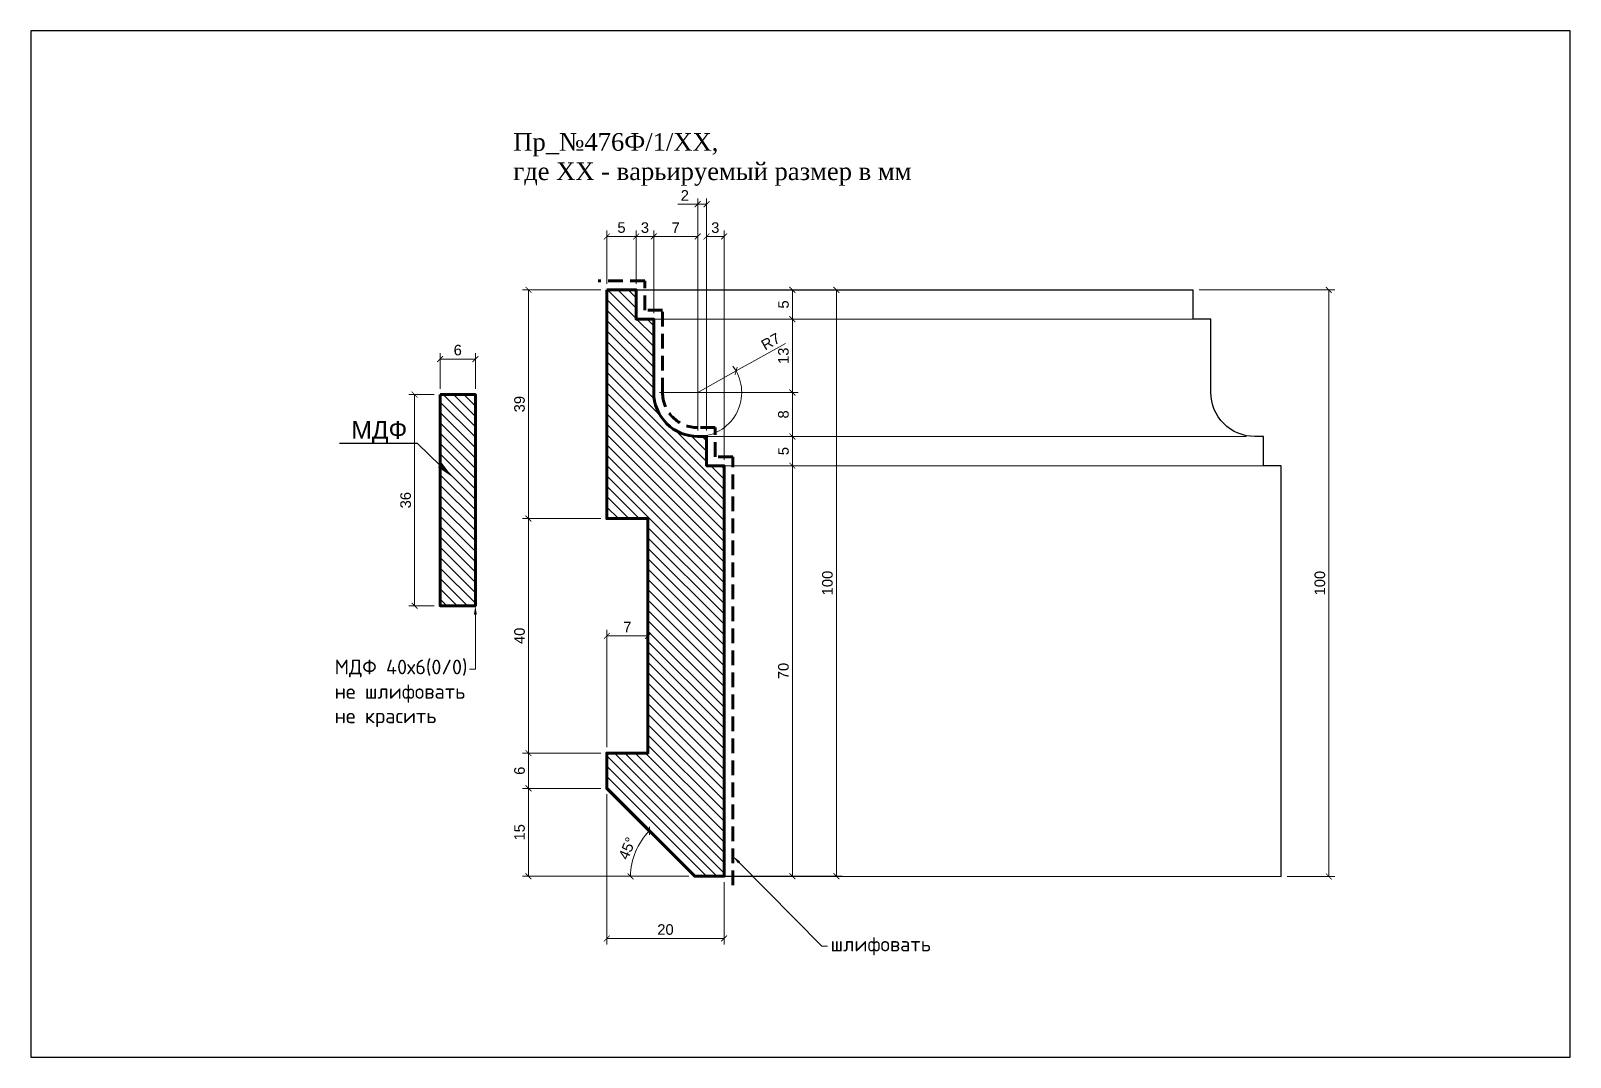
# Model space of a CAD drawing. Header units: inches. Extents: x 304 to 566, y 3764 to 3939.
import ezdxf
from ezdxf import colors
from ezdxf.entities.mleader import LeaderData, LeaderLine
from ezdxf.math import Vec2, Vec3

# ---------------------------------------------------------------- set-up
doc = ezdxf.new("R2010")
doc.units = ezdxf.units.IN
doc.header["$MEASUREMENT"] = 0
doc.linetypes.add('HIDDEN', pattern=[0.375, 0.25, -0.125])
doc.layers.add('Outside panel', color=7, linetype='Continuous', lineweight=18, true_color=0x7f5e57)
doc.layers.add('линия 50', color=1, linetype='Continuous', lineweight=140)
doc.layers.add('служебный слой РАЗМЕРЫ', color=7, linetype='Continuous', lineweight=9)
doc.layers.add('размеры в модели', color=7, linetype='Continuous')
doc.styles.add('ELECT', font='times.ttf')
doc.styles.get("Standard").update_dxf_attribs({"font": 'arial.ttf'})
doc.styles.add('ЕСКД штамп_текст', font='isocpeur.ttf')
doc.dimstyles.new('M_1', dxfattribs={"dimtxt": 1.8, "dimasz": 1, "dimexe": 1, "dimexo": 1, "dimgap": 0.6, "dimtad": 1, "dimdec": 0, "dimdsep": 46, "dimtxsty": 'Standard', "dimblk": 'ARCHTICK', "dimcen": -5, "dimclrd": 7, "dimclre": 7, "dimclrt": 7, "dimadec": 0, "dimazin": 0, "dimtfac": 1, "dimtdec": 0, "dimtmove": 0, "dimatfit": 3, "dimfxl": 1, "dimtolj": 1, "dimtzin": 0, "dimlwd": 5, "dimlwe": 5, "dimarcsym": 0})

# ---------------------------------------------------------------- blocks, each defined once
blk = doc.blocks.new('_ArchTick')
at = {"color": 0, "linetype": 'ByBlock', "const_width": 0.15}
blk.add_lwpolyline([(-0.5, -0.5), (0.5, 0.5)], dxfattribs=at)
blk = doc.blocks.new('*D23')
at = {"color": 7, "lineweight": 5, "ltscale": 1000, "transparency": 16777216}
for p, q in [((503.14, 3894.93), (526.25, 3894.93)), ((525.25, 3894.93), (525.25, 3794.93)), ((518.14, 3794.93), (526.25, 3794.93))]:
    blk.add_line(p, q, dxfattribs=at)
at = {"layer": 'Defpoints', "color": 0, "ltscale": 1000, "transparency": 16777216}
for p in [(502.14, 3894.93), (517.14, 3794.93), (525.25, 3794.93)]:
    blk.add_point(p, dxfattribs=at)
at = {"color": 7, "lineweight": 5, "ltscale": 1000, "transparency": 16777216}
for p, rotation in [((525.25, 3894.93), 90), ((525.25, 3794.93), 270)]:
    blk.add_blockref('_ArchTick', p, dxfattribs=dict(at, rotation=rotation))
at = {"color": 7, "ltscale": 1000, "transparency": 16777216, "insert": (523.73, 3844.93), "char_height": 1.8, "attachment_point": 5, "rotation": 90}
blk.add_mtext('\\A1;100', dxfattribs=at)
blk = doc.blocks.new('*D22')
at = {"layer": 'Defpoints', "color": 0, "ltscale": 1000, "transparency": 16777216}
for p in [(424.18, 3881.11), (417.64, 3877.45)]:
    blk.add_point(p, dxfattribs=at)
at = {"layer": 'размеры в модели', "color": 7, "lineweight": 5, "ltscale": 1000, "transparency": 16777216}
for p in [(432.6, 3885.82), (417.64, 3877.45)]:
    blk.add_line(p, (424.18, 3881.11), dxfattribs=at)
blk.add_arc((417.64, 3877.45), 7.5, 277.6395, 36.855, dxfattribs=at)
at = {"layer": 'размеры в модели', "color": 7, "lineweight": 5, "ltscale": 1000, "transparency": 16777216, "rotation": 209.2154790159098}
blk.add_blockref('_ArchTick', (424.18, 3881.11), dxfattribs=at)
at = {"layer": 'размеры в модели', "color": 7, "ltscale": 1000, "transparency": 16777216, "insert": (430.08, 3886.13), "char_height": 1.8, "attachment_point": 5, "rotation": 29.2155}
blk.add_mtext('\\A1;R7', dxfattribs=at)
blk = doc.blocks.new('*D21')
at = {"layer": 'Defpoints', "color": 0, "ltscale": 1000, "transparency": 16777216}
for p in [(417.64, 3909.54), (417.64, 3869.95), (419.14, 3869.95)]:
    blk.add_point(p, dxfattribs=at)
at = {"layer": 'размеры в модели', "color": 7, "lineweight": 5, "ltscale": 1000, "transparency": 16777216}
for p, q in [((417.64, 3909.54), (414.25, 3909.54)), ((417.64, 3870.95), (417.64, 3910.54)), ((419.14, 3909.54), (417.64, 3909.54)), ((419.14, 3870.95), (419.14, 3910.54))]:
    blk.add_line(p, q, dxfattribs=at)
at = {"layer": 'размеры в модели', "color": 7, "lineweight": 5, "ltscale": 1000, "transparency": 16777216, "rotation": 180}
blk.add_blockref('_ArchTick', (417.64, 3909.54), dxfattribs=at)
at = {"layer": 'размеры в модели', "color": 7, "lineweight": 5, "ltscale": 1000, "transparency": 16777216}
blk.add_blockref('_ArchTick', (419.14, 3909.54), dxfattribs=at)
at = {"layer": 'размеры в модели', "color": 7, "ltscale": 1000, "transparency": 16777216, "insert": (415.44, 3911.04), "char_height": 1.8, "attachment_point": 5}
blk.add_mtext('\\A1;2', dxfattribs=at)
blk = doc.blocks.new('*D20')
at = {"layer": 'Defpoints', "color": 0, "ltscale": 1000, "transparency": 16777216}
for p in [(402.14, 3894.95), (417.14, 3794.95), (441.28, 3794.95)]:
    blk.add_point(p, dxfattribs=at)
at = {"layer": 'размеры в модели', "color": 7, "lineweight": 5, "ltscale": 1000, "transparency": 16777216}
for p, q in [((403.14, 3894.95), (442.28, 3894.95)), ((441.28, 3894.95), (441.28, 3794.95)), ((418.14, 3794.95), (442.28, 3794.95))]:
    blk.add_line(p, q, dxfattribs=at)
for p, rotation in [((441.28, 3894.95), 90), ((441.28, 3794.95), 270)]:
    blk.add_blockref('_ArchTick', p, dxfattribs=dict(at, rotation=rotation))
at = {"layer": 'размеры в модели', "color": 7, "ltscale": 1000, "transparency": 16777216, "insert": (439.76, 3844.95), "char_height": 1.8, "attachment_point": 5, "rotation": 90}
blk.add_mtext('\\A1;100', dxfattribs=at)
blk = doc.blocks.new('*D19')
at = {"layer": 'Defpoints', "color": 0, "ltscale": 1000, "transparency": 16777216}
for p in [(402.14, 3809.95), (422.14, 3794.95), (422.14, 3784.35)]:
    blk.add_point(p, dxfattribs=at)
at = {"layer": 'размеры в модели', "color": 7, "lineweight": 5, "ltscale": 1000, "transparency": 16777216}
for p, q in [((402.14, 3808.95), (402.14, 3783.35)), ((422.14, 3793.95), (422.14, 3783.35)), ((402.14, 3784.35), (422.14, 3784.35))]:
    blk.add_line(p, q, dxfattribs=at)
at = {"layer": 'размеры в модели', "color": 7, "lineweight": 5, "ltscale": 1000, "transparency": 16777216, "rotation": 180}
blk.add_blockref('_ArchTick', (402.14, 3784.35), dxfattribs=at)
at = {"layer": 'размеры в модели', "color": 7, "lineweight": 5, "ltscale": 1000, "transparency": 16777216}
blk.add_blockref('_ArchTick', (422.14, 3784.35), dxfattribs=at)
at = {"layer": 'размеры в модели', "color": 7, "ltscale": 1000, "transparency": 16777216, "insert": (412.14, 3785.87), "char_height": 1.8, "attachment_point": 5}
blk.add_mtext('\\A1;20', dxfattribs=at)
blk = doc.blocks.new('*D18')
at = {"layer": 'Defpoints', "color": 0, "ltscale": 1000, "transparency": 16777216}
for p in [(407.14, 3894.95), (407.14, 3889.95), (433.78, 3889.95)]:
    blk.add_point(p, dxfattribs=at)
at = {"layer": 'размеры в модели', "color": 7, "lineweight": 5, "ltscale": 1000, "transparency": 16777216}
for p, q in [((408.14, 3894.95), (434.78, 3894.95)), ((433.78, 3894.95), (433.78, 3889.95)), ((408.14, 3889.95), (434.78, 3889.95))]:
    blk.add_line(p, q, dxfattribs=at)
for p, rotation in [((433.78, 3894.95), 90), ((433.78, 3889.95), 270)]:
    blk.add_blockref('_ArchTick', p, dxfattribs=dict(at, rotation=rotation))
at = {"layer": 'размеры в модели', "color": 7, "ltscale": 1000, "transparency": 16777216, "insert": (432.27, 3892.45), "char_height": 1.8, "attachment_point": 5, "rotation": 90}
blk.add_mtext('\\A1;5', dxfattribs=at)
blk = doc.blocks.new('*D17')
at = {"layer": 'Defpoints', "color": 0, "ltscale": 1000, "transparency": 16777216}
for p in [(402.14, 3904.04), (402.14, 3894.95), (407.14, 3894.95)]:
    blk.add_point(p, dxfattribs=at)
at = {"layer": 'размеры в модели', "color": 7, "lineweight": 5, "ltscale": 1000, "transparency": 16777216}
for p, q in [((402.14, 3895.95), (402.14, 3905.04)), ((407.14, 3904.04), (402.14, 3904.04)), ((407.14, 3895.95), (407.14, 3905.04))]:
    blk.add_line(p, q, dxfattribs=at)
at = {"layer": 'размеры в модели', "color": 7, "lineweight": 5, "ltscale": 1000, "transparency": 16777216, "rotation": 180}
blk.add_blockref('_ArchTick', (402.14, 3904.04), dxfattribs=at)
at = {"layer": 'размеры в модели', "color": 7, "lineweight": 5, "ltscale": 1000, "transparency": 16777216}
blk.add_blockref('_ArchTick', (407.14, 3904.04), dxfattribs=at)
at = {"layer": 'размеры в модели', "color": 7, "ltscale": 1000, "transparency": 16777216, "insert": (404.64, 3905.55), "char_height": 1.8, "attachment_point": 5}
blk.add_mtext('\\A1;5', dxfattribs=at)
blk = doc.blocks.new('*D13')
at = {"layer": 'Defpoints', "color": 0, "ltscale": 1000, "transparency": 16777216}
for p in [(422.14, 3864.95), (422.14, 3794.95), (433.78, 3794.95)]:
    blk.add_point(p, dxfattribs=at)
at = {"layer": 'размеры в модели', "color": 7, "lineweight": 5, "ltscale": 1000, "transparency": 16777216}
for p, q in [((423.14, 3864.95), (434.78, 3864.95)), ((433.78, 3864.95), (433.78, 3794.95)), ((423.14, 3794.95), (434.78, 3794.95))]:
    blk.add_line(p, q, dxfattribs=at)
for p, rotation in [((433.78, 3864.95), 90), ((433.78, 3794.95), 270)]:
    blk.add_blockref('_ArchTick', p, dxfattribs=dict(at, rotation=rotation))
at = {"layer": 'размеры в модели', "color": 7, "ltscale": 1000, "transparency": 16777216, "insert": (432.26, 3829.95), "char_height": 1.8, "attachment_point": 5, "rotation": 90}
blk.add_mtext('\\A1;70', dxfattribs=at)
blk = doc.blocks.new('*D12')
at = {"layer": 'Defpoints', "color": 0, "ltscale": 1000, "transparency": 16777216}
for p in [(419.14, 3869.95), (422.14, 3864.95), (433.78, 3864.95)]:
    blk.add_point(p, dxfattribs=at)
at = {"layer": 'размеры в модели', "color": 7, "lineweight": 5, "ltscale": 1000, "transparency": 16777216}
for p, q in [((420.14, 3869.95), (434.78, 3869.95)), ((433.78, 3869.95), (433.78, 3864.95)), ((423.14, 3864.95), (434.78, 3864.95))]:
    blk.add_line(p, q, dxfattribs=at)
for p, rotation in [((433.78, 3869.95), 90), ((433.78, 3864.95), 270)]:
    blk.add_blockref('_ArchTick', p, dxfattribs=dict(at, rotation=rotation))
at = {"layer": 'размеры в модели', "color": 7, "ltscale": 1000, "transparency": 16777216, "insert": (432.27, 3867.45), "char_height": 1.8, "attachment_point": 5, "rotation": 90}
blk.add_mtext('\\A1;5', dxfattribs=at)
blk = doc.blocks.new('*D11')
at = {"layer": 'Defpoints', "color": 0, "ltscale": 1000, "transparency": 16777216}
for p in [(410.14, 3877.45), (419.14, 3869.95), (433.78, 3869.95)]:
    blk.add_point(p, dxfattribs=at)
at = {"layer": 'размеры в модели', "color": 7, "lineweight": 5, "ltscale": 1000, "transparency": 16777216}
for p, q in [((411.14, 3877.45), (434.78, 3877.45)), ((433.78, 3877.45), (433.78, 3869.95)), ((420.14, 3869.95), (434.78, 3869.95))]:
    blk.add_line(p, q, dxfattribs=at)
for p, rotation in [((433.78, 3877.45), 90), ((433.78, 3869.95), 270)]:
    blk.add_blockref('_ArchTick', p, dxfattribs=dict(at, rotation=rotation))
at = {"layer": 'размеры в модели', "color": 7, "ltscale": 1000, "transparency": 16777216, "insert": (432.26, 3873.7), "char_height": 1.8, "attachment_point": 5, "rotation": 90}
blk.add_mtext('\\A1;8', dxfattribs=at)
blk = doc.blocks.new('*D10')
at = {"layer": 'Defpoints', "color": 0, "ltscale": 1000, "transparency": 16777216}
for p in [(407.14, 3889.95), (410.14, 3877.45), (433.78, 3877.45)]:
    blk.add_point(p, dxfattribs=at)
at = {"layer": 'размеры в модели', "color": 7, "lineweight": 5, "ltscale": 1000, "transparency": 16777216}
for p, q in [((408.14, 3889.95), (434.78, 3889.95)), ((433.78, 3889.95), (433.78, 3877.45)), ((411.14, 3877.45), (434.78, 3877.45))]:
    blk.add_line(p, q, dxfattribs=at)
for p, rotation in [((433.78, 3889.95), 90), ((433.78, 3877.45), 270)]:
    blk.add_blockref('_ArchTick', p, dxfattribs=dict(at, rotation=rotation))
at = {"layer": 'размеры в модели', "color": 7, "ltscale": 1000, "transparency": 16777216, "insert": (432.26, 3883.7), "char_height": 1.8, "attachment_point": 5, "rotation": 90}
blk.add_mtext('\\A1;13', dxfattribs=at)
blk = doc.blocks.new('*D9')
at = {"layer": 'Defpoints', "color": 0, "ltscale": 1000, "transparency": 16777216}
for p in [(373.72, 3877.08), (369.36, 3841.08), (373.72, 3841.08)]:
    blk.add_point(p, dxfattribs=at)
at = {"layer": 'размеры в модели', "color": 7, "lineweight": 5, "ltscale": 1000, "transparency": 16777216}
for p, q in [((372.72, 3877.08), (368.36, 3877.08)), ((369.36, 3877.08), (369.36, 3841.08)), ((372.72, 3841.08), (368.36, 3841.08))]:
    blk.add_line(p, q, dxfattribs=at)
for p, rotation in [((369.36, 3877.08), 90), ((369.36, 3841.08), 270)]:
    blk.add_blockref('_ArchTick', p, dxfattribs=dict(at, rotation=rotation))
at = {"layer": 'размеры в модели', "color": 7, "ltscale": 1000, "transparency": 16777216, "insert": (367.84, 3859.08), "char_height": 1.8, "attachment_point": 5, "rotation": 90}
blk.add_mtext('\\A1;36', dxfattribs=at)
blk = doc.blocks.new('*D8')
at = {"layer": 'Defpoints', "color": 0, "ltscale": 1000, "transparency": 16777216}
for p in [(379.72, 3883.14), (373.72, 3877.08), (379.72, 3877.08)]:
    blk.add_point(p, dxfattribs=at)
at = {"layer": 'размеры в модели', "color": 7, "lineweight": 5, "ltscale": 1000, "transparency": 16777216}
for p, q in [((373.72, 3878.08), (373.72, 3884.14)), ((373.72, 3883.14), (379.72, 3883.14)), ((379.72, 3878.08), (379.72, 3884.14))]:
    blk.add_line(p, q, dxfattribs=at)
at = {"layer": 'размеры в модели', "color": 7, "lineweight": 5, "ltscale": 1000, "transparency": 16777216, "rotation": 180}
blk.add_blockref('_ArchTick', (373.72, 3883.14), dxfattribs=at)
at = {"layer": 'размеры в модели', "color": 7, "lineweight": 5, "ltscale": 1000, "transparency": 16777216}
blk.add_blockref('_ArchTick', (379.72, 3883.14), dxfattribs=at)
at = {"layer": 'размеры в модели', "color": 7, "ltscale": 1000, "transparency": 16777216, "insert": (376.72, 3884.66), "char_height": 1.8, "attachment_point": 5}
blk.add_mtext('\\A1;6', dxfattribs=at)
blk = doc.blocks.new('*D7')
at = {"layer": 'Defpoints', "color": 0, "ltscale": 1000, "transparency": 16777216}
for p in [(402.14, 3835.95), (402.14, 3815.95), (409.14, 3815.95)]:
    blk.add_point(p, dxfattribs=at)
at = {"layer": 'размеры в модели', "color": 7, "lineweight": 5, "ltscale": 1000, "transparency": 16777216}
for p, q in [((402.14, 3816.95), (402.14, 3836.95)), ((409.14, 3835.95), (402.14, 3835.95)), ((409.14, 3816.95), (409.14, 3836.95))]:
    blk.add_line(p, q, dxfattribs=at)
at = {"layer": 'размеры в модели', "color": 7, "lineweight": 5, "ltscale": 1000, "transparency": 16777216, "rotation": 180}
blk.add_blockref('_ArchTick', (402.14, 3835.95), dxfattribs=at)
at = {"layer": 'размеры в модели', "color": 7, "lineweight": 5, "ltscale": 1000, "transparency": 16777216}
blk.add_blockref('_ArchTick', (409.14, 3835.95), dxfattribs=at)
at = {"layer": 'размеры в модели', "color": 7, "ltscale": 1000, "transparency": 16777216, "insert": (405.64, 3837.45), "char_height": 1.8, "attachment_point": 5}
blk.add_mtext('\\A1;7', dxfattribs=at)
blk = doc.blocks.new('*D6')
at = {"layer": 'Defpoints', "color": 0, "ltscale": 1000, "transparency": 16777216}
for p in [(388.78, 3894.95), (402.14, 3894.95), (402.14, 3855.95)]:
    blk.add_point(p, dxfattribs=at)
at = {"layer": 'размеры в модели', "color": 7, "lineweight": 5, "ltscale": 1000, "transparency": 16777216}
for p, q in [((401.14, 3894.95), (387.78, 3894.95)), ((388.78, 3855.95), (388.78, 3894.95)), ((401.14, 3855.95), (387.78, 3855.95))]:
    blk.add_line(p, q, dxfattribs=at)
for p, rotation in [((388.78, 3894.95), 90), ((388.78, 3855.95), 270)]:
    blk.add_blockref('_ArchTick', p, dxfattribs=dict(at, rotation=rotation))
at = {"layer": 'размеры в модели', "color": 7, "ltscale": 1000, "transparency": 16777216, "insert": (387.26, 3875.45), "char_height": 1.8, "attachment_point": 5, "rotation": 90}
blk.add_mtext('\\A1;39', dxfattribs=at)
blk = doc.blocks.new('*D5')
at = {"layer": 'Defpoints', "color": 0, "ltscale": 1000, "transparency": 16777216}
for p in [(388.78, 3855.95), (402.14, 3855.95), (402.14, 3815.95)]:
    blk.add_point(p, dxfattribs=at)
at = {"layer": 'размеры в модели', "color": 7, "lineweight": 5, "ltscale": 1000, "transparency": 16777216}
for p, q in [((401.14, 3855.95), (387.78, 3855.95)), ((388.78, 3815.95), (388.78, 3855.95)), ((401.14, 3815.95), (387.78, 3815.95))]:
    blk.add_line(p, q, dxfattribs=at)
for p, rotation in [((388.78, 3855.95), 90), ((388.78, 3815.95), 270)]:
    blk.add_blockref('_ArchTick', p, dxfattribs=dict(at, rotation=rotation))
at = {"layer": 'размеры в модели', "color": 7, "ltscale": 1000, "transparency": 16777216, "insert": (387.26, 3835.95), "char_height": 1.8, "attachment_point": 5, "rotation": 90}
blk.add_mtext('\\A1;40', dxfattribs=at)
blk = doc.blocks.new('*D4')
at = {"layer": 'Defpoints', "color": 0, "ltscale": 1000, "transparency": 16777216}
for p in [(388.78, 3815.95), (402.14, 3815.95), (402.14, 3809.95)]:
    blk.add_point(p, dxfattribs=at)
at = {"layer": 'размеры в модели', "color": 7, "lineweight": 5, "ltscale": 1000, "transparency": 16777216}
for p, q in [((401.14, 3815.95), (387.78, 3815.95)), ((388.78, 3809.95), (388.78, 3815.95)), ((401.14, 3809.95), (387.78, 3809.95))]:
    blk.add_line(p, q, dxfattribs=at)
for p, rotation in [((388.78, 3815.95), 90), ((388.78, 3809.95), 270)]:
    blk.add_blockref('_ArchTick', p, dxfattribs=dict(at, rotation=rotation))
at = {"layer": 'размеры в модели', "color": 7, "ltscale": 1000, "transparency": 16777216, "insert": (387.26, 3812.95), "char_height": 1.8, "attachment_point": 5, "rotation": 90}
blk.add_mtext('\\A1;6', dxfattribs=at)
blk = doc.blocks.new('*D3')
at = {"layer": 'Defpoints', "color": 0, "ltscale": 1000, "transparency": 16777216}
for p in [(402.14, 3809.95), (407.66, 3800.43), (417.14, 3794.95), (417.14, 3794.95), (422.14, 3794.95)]:
    blk.add_point(p, dxfattribs=at)
at = {"layer": 'размеры в модели', "color": 7, "lineweight": 5, "ltscale": 1000, "transparency": 16777216}
blk.add_line((416.14, 3794.95), (405.19, 3794.95), dxfattribs=at)
blk.add_arc((417.14, 3794.95), 10.95, 135, 180, dxfattribs=at)
for p, rotation in [((409.4, 3802.69), 44.99999999999985), ((406.19, 3794.95), 270.0000000000028)]:
    blk.add_blockref('_ArchTick', p, dxfattribs=dict(at, rotation=rotation))
at = {"layer": 'размеры в модели', "color": 7, "ltscale": 1000, "transparency": 16777216, "insert": (405.63, 3799.72), "char_height": 1.8, "attachment_point": 5, "rotation": 67.5}
blk.add_mtext('\\A1;45°', dxfattribs=at)
blk = doc.blocks.new('*D2')
at = {"layer": 'Defpoints', "color": 0, "ltscale": 1000, "transparency": 16777216}
for p in [(388.78, 3809.95), (402.14, 3809.95), (417.14, 3794.95)]:
    blk.add_point(p, dxfattribs=at)
at = {"layer": 'размеры в модели', "color": 7, "lineweight": 5, "ltscale": 1000, "transparency": 16777216}
for p, q in [((401.14, 3809.95), (387.78, 3809.95)), ((388.78, 3794.95), (388.78, 3809.95)), ((416.14, 3794.95), (387.78, 3794.95))]:
    blk.add_line(p, q, dxfattribs=at)
for p, rotation in [((388.78, 3809.95), 90), ((388.78, 3794.95), 270)]:
    blk.add_blockref('_ArchTick', p, dxfattribs=dict(at, rotation=rotation))
at = {"layer": 'размеры в модели', "color": 7, "ltscale": 1000, "transparency": 16777216, "insert": (387.26, 3802.45), "char_height": 1.8, "attachment_point": 5, "rotation": 90}
blk.add_mtext('\\A1;15', dxfattribs=at)

msp = doc.modelspace()

# ---------------------------------------------------------------- hatches: boundary and pattern name
at = {"layer": 'Outside panel', "ltscale": 1000}
h = msp.add_hatch(dxfattribs=at)
h.set_pattern_fill('ANSI31', color=256, scale=10, angle=90)
h.set_pattern_definition([(135, (-310058.6346, 97457.8752), (-0.8838834765, -0.8838834765), [])])
h.paths.add_polyline_path([(409.14, 3855.95), (409.14, 3815.95), (402.14, 3815.95), (402.14, 3809.95), (417.14, 3794.95), (422.14, 3794.95), (422.14, 3864.95), (419.14, 3864.95), (419.14, 3869.95), (417.64, 3869.95, -0.414214), (410.14, 3877.45), (410.14, 3889.95), (407.14, 3889.95), (407.14, 3894.95), (402.14, 3894.95), (402.14, 3855.95)])
h = msp.add_hatch(dxfattribs=at)
h.set_pattern_fill('ANSI31', color=5, scale=10, angle=90)
h.set_pattern_definition([(135, (-309392.5174, 95255.641), (-0.8838834765, -0.8838834765), [])])
h.paths.add_polyline_path([(373.72, 3841.08), (379.72, 3841.08), (379.72, 3877.08), (373.72, 3877.08)])

# ---------------------------------------------------------------- linework, layer by layer
at = {"color": 7}
for p, q in [((407.14, 3894.93), (502.14, 3894.93)), ((422.12, 3794.95), (517.14, 3794.93))]:
    msp.add_line(p, q, dxfattribs=at)
at = {"color": 7, "lineweight": 15, "ltscale": 1000}
for p, q in [((410.08, 3889.95), (502.14, 3889.95)), ((419.08, 3869.95), (511.14, 3869.95)), ((422.08, 3864.95), (514.14, 3864.95))]:
    msp.add_line(p, q, dxfattribs=at)
at = {"color": 6, "ltscale": 1000}
msp.add_lwpolyline([(303.91, 3764.11), (566.41, 3764.11), (566.41, 3939.11), (303.91, 3939.11)], close=True, dxfattribs=at)
at = {"color": 7}
msp.add_lwpolyline([(517.14, 3794.93), (517.14, 3864.93), (514.14, 3864.93), (514.14, 3869.93), (512.64, 3869.93, -0.414217), (505.14, 3877.43), (505.14, 3889.93), (502.14, 3889.93), (502.14, 3894.93)], format="xyb", dxfattribs=at)
at = {"layer": 'линия 50', "color": 1, "linetype": 'HIDDEN', "ltscale": 10, "true_color": 0xff0909}
msp.add_lwpolyline([(423.64, 3793.45), (423.64, 3866.45), (420.64, 3866.45), (420.64, 3871.45), (417.64, 3871.45, -0.414217), (411.64, 3877.45), (411.64, 3891.45), (408.64, 3891.45), (408.64, 3896.45), (400.64, 3896.45)], format="xyb", dxfattribs=at)
at = {"layer": 'линия 50', "color": 7}
msp.add_lwpolyline([(402.14, 3894.95), (402.14, 3855.95), (409.14, 3855.95), (409.14, 3815.95), (402.14, 3815.95), (402.14, 3809.95), (417.14, 3794.95), (422.14, 3794.95), (422.14, 3864.95), (419.14, 3864.95), (419.14, 3869.95), (417.64, 3869.95, -0.414217), (410.14, 3877.45), (410.14, 3877.45), (410.14, 3889.95), (407.14, 3889.95), (407.14, 3894.95), (402.14, 3894.95)], format="xyb", dxfattribs=at)
msp.add_lwpolyline([(373.72, 3877.08), (373.72, 3841.08), (379.72, 3841.08), (379.72, 3877.08)], close=True, dxfattribs=at)

# ---------------------------------------------------------------- texts
at = {"color": 7, "ltscale": 1000, "insert": (386.19, 3921.66), "char_height": 3, "attachment_point": 1, "style": 'ELECT'}
msp.add_mtext_dynamic_manual_height_columns('Пр_№476Ф/1/ХХ,\\Pгде ХХ - варьируемый размер в мм', width=72.9455, gutter_width=15, heights=[0], dxfattribs=at)

# ---------------------------------------------------------------- dimensions: what is measured, and where the dimension line sits
at = {"color": 5, "ltscale": 1000}
dim = msp.add_linear_dim(base=(525.25, 3794.93), p1=(502.14, 3894.93), p2=(517.14, 3794.93), angle=90, dimstyle='M_1', dxfattribs=at)
dim.commit()
dim.dimension.update_dxf_attribs({"geometry": '*D23', "text_midpoint": (523.73, 3844.93)})
at = {"layer": 'размеры в модели', "color": 5, "ltscale": 1000}
for base, p1, p2, picture, middle in [((417.6389, 3909.5366), (419.139, 3869.9534), (417.6389, 3869.9534), '*D21', (415.4428, 3911.0403)), ((402.14, 3904.04), (407.14, 3894.95), (402.14, 3894.95), '*D17', (404.64, 3905.55)), ((379.72, 3883.14), (373.72, 3877.08), (379.72, 3877.08), '*D8', (376.72, 3884.66)), ((402.14, 3835.95), (409.14, 3815.95), (402.14, 3815.95), '*D7', (405.64, 3837.45)), ((422.14, 3784.35), (402.14, 3809.95), (422.14, 3794.95), '*D19', (412.14, 3785.87))]:
    dim = msp.add_linear_dim(base=base, p1=p1, p2=p2, dimstyle='M_1', dxfattribs=at)
    dim.commit()
    dim.dimension.update_dxf_attribs({"geometry": picture, "text_midpoint": middle})
for base, p1, p2 in [((410.14, 3904.04), (407.14, 3894.95), (410.14, 3889.95)), ((417.6389, 3904.0366), (410.139, 3889.9534), (417.6389, 3869.9534)), ((422.14, 3904.04), (419.14, 3869.95), (422.14, 3864.95))]:
    msp.add_linear_dim(base=base, p1=p1, p2=p2, dimstyle='M_1', dxfattribs=at).render()
for base, p1, p2, picture, middle in [((388.78, 3894.95), (402.14, 3855.95), (402.14, 3894.95), '*D6', (387.26, 3875.45)), ((441.28, 3794.95), (402.14, 3894.95), (417.14, 3794.95), '*D20', (439.76, 3844.95)), ((433.78, 3889.95), (407.14, 3894.95), (407.14, 3889.95), '*D18', (432.27, 3892.45)), ((433.78258354, 3877.45339586), (407.13897796, 3889.95339586), (410.13897796, 3877.45339586), '*D10', (432.26293824, 3883.70339586)), ((369.36, 3841.08), (373.72, 3877.08), (373.72, 3841.08), '*D9', (367.84, 3859.08)), ((433.78258354, 3869.95339586), (410.13897796, 3877.45339586), (419.13897796, 3869.95339586), '*D11', (432.26355216, 3873.70339586)), ((433.78, 3864.95), (419.14, 3869.95), (422.14, 3864.95), '*D12', (432.27, 3867.45)), ((433.78, 3794.95), (422.14, 3864.95), (422.14, 3794.95), '*D13', (432.26, 3829.95)), ((388.78, 3855.95), (402.14, 3815.95), (402.14, 3855.95), '*D5', (387.26, 3835.95)), ((388.78, 3815.95), (402.14, 3809.95), (402.14, 3815.95), '*D4', (387.26, 3812.95)), ((388.78, 3809.95), (417.14, 3794.95), (402.14, 3809.95), '*D2', (387.26, 3802.45))]:
    dim = msp.add_linear_dim(base=base, p1=p1, p2=p2, angle=90, dimstyle='M_1', dxfattribs=at)
    dim.commit()
    dim.dimension.update_dxf_attribs({"geometry": picture, "text_midpoint": middle})
dim = msp.add_radius_dim(center=(417.64, 3877.45), mpoint=(424.18, 3881.11), dimstyle='M_1', dxfattribs=at)
dim.commit()
dim.dimension.update_dxf_attribs({"geometry": '*D22', "text_midpoint": (430.81, 3884.82), "dimtype": 132})
dim = msp.add_angular_dim_2l(base=(407.66, 3800.43), line1=((402.14, 3809.95), (417.14, 3794.95)), line2=((417.14, 3794.95), (422.14, 3794.95)), dimstyle='M_1', dxfattribs=at)
dim.commit()
dim.dimension.update_dxf_attribs({"geometry": '*D3', "text_midpoint": (405.63, 3799.72)})

# ---------------------------------------------------------------- leaders
at = {"layer": 'размеры в модели', "color": 7, "ltscale": 1000}
ml = msp.add_multileader_mtext('Standard', dxfattribs=at)
ml.set_content('\\A1;МДФ  ', color=7)
ml.set_leader_properties()
ml.build(insert=Vec2(0, 0))
ml.multileader.update_dxf_attribs({"text_right_attachment_type": 6, "dogleg_length": 0.36, "arrow_head_size": 3})
ctx = ml.context
ctx.base_point, ctx.char_height, ctx.arrow_head_size, ctx.landing_gap_size, ctx.plane_origin = Vec3(358.97, 3870.57), 3, 3, 0.09, Vec3(369.13, 3848.75)
ctx.right_attachment, ctx.text_align_type = 6, 2
notes = []
notes.append((ctx, [(0, (1, 1, 0), (369.85, 3868.72), (-1, 0), 1.66, [(0, [(375.86, 3862.99)], 0, [])])]))
ctx.mtext.insert, ctx.mtext.alignment, ctx.mtext.flow_direction = Vec3(368.1, 3872.56), 3, 5
at = {"layer": 'служебный слой РАЗМЕРЫ'}
ml = msp.add_multileader_mtext('Standard', dxfattribs=at)
ml.set_content('МДФ 40х6(0/0)\\P{\\A1;не шлифовать\\Pне красить}', color=256, style='ЕСКД штамп_текст')
ml.set_leader_properties(color=256, linetype='ByLayer', lineweight=-1)
ml.build(insert=Vec2(0, 0))
ml.multileader.update_dxf_attribs({"dogleg_length": 1, "arrow_head_size": 1.5})
ctx = ml.context
ctx.base_point, ctx.char_height, ctx.arrow_head_size, ctx.landing_gap_size, ctx.plane_origin = Vec3(355.22, 3830.26), 2.5, 1.5, 0.5, Vec3(420.92, 3904.65)
notes.append((ctx, [(0, (1, 1, 0), (379.72, 3830.26), (-1, 0), 1, [(0, [(379.72, 3841.08)], 0, [])])]))
ctx.mtext.insert, ctx.mtext.flow_direction = Vec3(355.72, 3831.89), 5
ml = msp.add_multileader_mtext('Standard', dxfattribs=at)
ml.set_content('\\A1;{\\fISOCPEUR|b1|i0|c204|p34;шлифовать}', color=256, style='ЕСКД штамп_текст')
ml.set_leader_properties(color=256, linetype='ByLayer', lineweight=-1)
ml.build(insert=Vec2(0, 0))
ml.multileader.update_dxf_attribs({"dogleg_length": 1, "arrow_head_size": 1.5})
ctx = ml.context
ctx.base_point, ctx.char_height, ctx.arrow_head_size, ctx.landing_gap_size, ctx.plane_origin = Vec3(439.78, 3783.04), 2.5, 1.5, 0.5, Vec3(466.42, 3796.2)
notes.append((ctx, [(1, (1, 1, 0), (438.78, 3783.04), (1, 0), 1, [(0, [(423.64, 3798.38)], 0, [])])]))
ctx.mtext.insert, ctx.mtext.flow_direction = Vec3(440.28, 3784.65), 5
for ctx, leaders in notes:
    for number, flags, end, landing, length, lines in leaders:
        leader = LeaderData()
        leader.index, (leader.has_last_leader_line, leader.has_dogleg_vector, leader.attachment_direction) = number, flags
        leader.last_leader_point, leader.dogleg_vector, leader.dogleg_length = Vec3(end), Vec3(landing), length
        for number, points, colour, breaks in lines:
            line = LeaderLine()
            line.index, line.vertices, line.color, line.breaks = number, Vec3.list(points), colors.encode_raw_color(colour), breaks
            leader.lines.append(line)
        ctx.leaders.append(leader)

doc.saveas('drawing.dxf')
